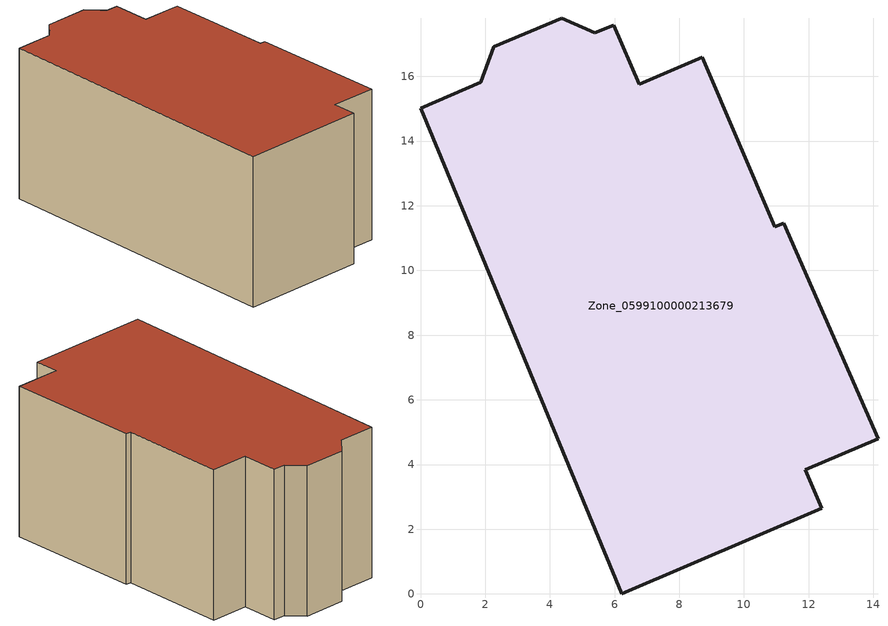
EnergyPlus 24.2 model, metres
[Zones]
Zone_0599100000213679
 floor ground (C_G): 1.86,15.82 2.26,16.91 4.37,17.8 5.39,17.34 5.98,17.58 6.76,15.76 8.7,16.59 10.96,11.35 11.22,11.46 14.14,4.8 11.89,3.84 12.4,2.64 6.22,0 0,15.02 z0
 wall outside (C_F): 6.22,0 12.4,2.64 11.89,3.84 14.14,4.8 11.22,11.46 10.96,11.35 8.7,16.59 6.76,15.76 5.98,17.58 5.39,17.34 4.37,17.8 2.26,16.91 1.86,15.82 0,15.02 6.22,0 z0:8.03
 roof outside (C_R): 1.86,15.82 0,15.02 6.22,0 12.4,2.64 11.89,3.84 14.14,4.8 11.22,11.46 10.96,11.35 8.7,16.59 6.76,15.76 5.98,17.58 5.39,17.34 4.37,17.8 2.26,16.91 z8.03
[BUILDING]
Pand.0599100000213679: North Axis=0; Terrain=City; Loads Convergence Tolerance Value=0.04; Temperature Convergence Tolerance Value=0.4; Solar Distribution=FullExterior; Maximum Number of Warmup Days=25; Minimum Number of Warmup Days=1
[Site:Location]
Rotterdam.The.Hague.AP_ZH_NLD Design_Conditions: Latitude=51.96; Longitude=4.45; Time Zone=1; Elevation=-4.5
[SITE:GROUNDTEMPERATURE:BUILDINGSURFACE]
18, 18, 18, 18, 18, 18, 18, 18, 18, 18, 18, 18
[MATERIAL] Thermal Absorptance=0.9; Solar Absorptance=0.7; Visible Absorptance=0.7
Name | Roughness | Thickness | Conductivity | Density | Specific Heat
G.D.1965 | MediumSmooth | 0.15 | 1 | 540 | 1210
F.D.1965 | Rough | 0.3 | 0.857143 | 1920 | 840
R.D.1965 | MediumRough | 0.2 | 0.08 | 1500 | 1000
[CONSTRUCTION]
C_G: G.D.1965
C_F: F.D.1965
C_R: R.D.1965
[ZONE]
Zone_0599100000213679: Type=1; Multiplier=1; Ceiling Height=Autocalculate; Volume=Autocalculate; Floor Area=autocalculate; Part of Total Floor Area=Yes
[ZONEINFILTRATION:DESIGNFLOWRATE]
Infil_Zone_0599100000213679: Zone or ZoneList or Space or SpaceList=Zone_0599100000213679; Schedule=AlwaysOn; Design Flow Rate Calculation Method=Flow/Area; Flow Rate per Floor Area=0.0042; Constant Term Coefficient=1; Temperature Term Coefficient=0; Velocity Term Coefficient=0; Velocity Squared Term Coefficient=0
[HVACTEMPLATE:ZONE:IDEALLOADSAIRSYSTEM]
Zone_0599100000213679: Maximum Heating Supply Air Temperature=50; Minimum Cooling Supply Air Temperature=13; Maximum Heating Supply Air Humidity Ratio=0.0156; Minimum Cooling Supply Air Humidity Ratio=0.0077; Heating Limit=NoLimit; Cooling Limit=NoLimit; Dehumidification Control Type=ConstantSensibleHeatRatio; Cooling Sensible Heat Ratio=0.7; Dehumidification Setpoint=60; Humidification Control Type=None; Humidification Setpoint=30; Outdoor Air Method=None; Outdoor Air Flow Rate per Person=0.00944; Outdoor Air Flow Rate per Zone Floor Area=0; Outdoor Air Flow Rate per Zone=0; Demand Controlled Ventilation Type=None; Outdoor Air Economizer Type=NoEconomizer; Heat Recovery Type=None; Sensible Heat Recovery Effectiveness=0.7; Latent Heat Recovery Effectiveness=0.65
[ZONECONTROL:THERMOSTAT]
ThermostatControl_Zone_0599100000213679: Zone or ZoneList=Zone_0599100000213679; Control Type Schedule=DualSetpointControlType; Control 1=Thermostat_Zone_0599100000213679; Temperature Difference Between Cutout And Setpoint=0
[THERMOSTATSETPOINT:DUALSETPOINT]
Thermostat_Zone_0599100000213679: Heating Setpoint Temperature Schedule=HeatingSetpoint_Zone_0599100000213679; Cooling Setpoint Temperature Schedule=CoolingSetpoint_Zone_0599100000213679
[SCHEDULE:COMPACT]
HeatingSetpoint_Zone_0599100000213679: Through: 12/31, For: AllDays, Until: 24:00, 21
CoolingSetpoint_Zone_0599100000213679: Through: 12/31, For: AllDays, Until: 24:00, 24
DualSetpointControlType: Through: 12/31, For: AllDays, Until: 24:00, 4
AlwaysOn: Through: 12/31, For: AllDays, Until: 24:00, 1
